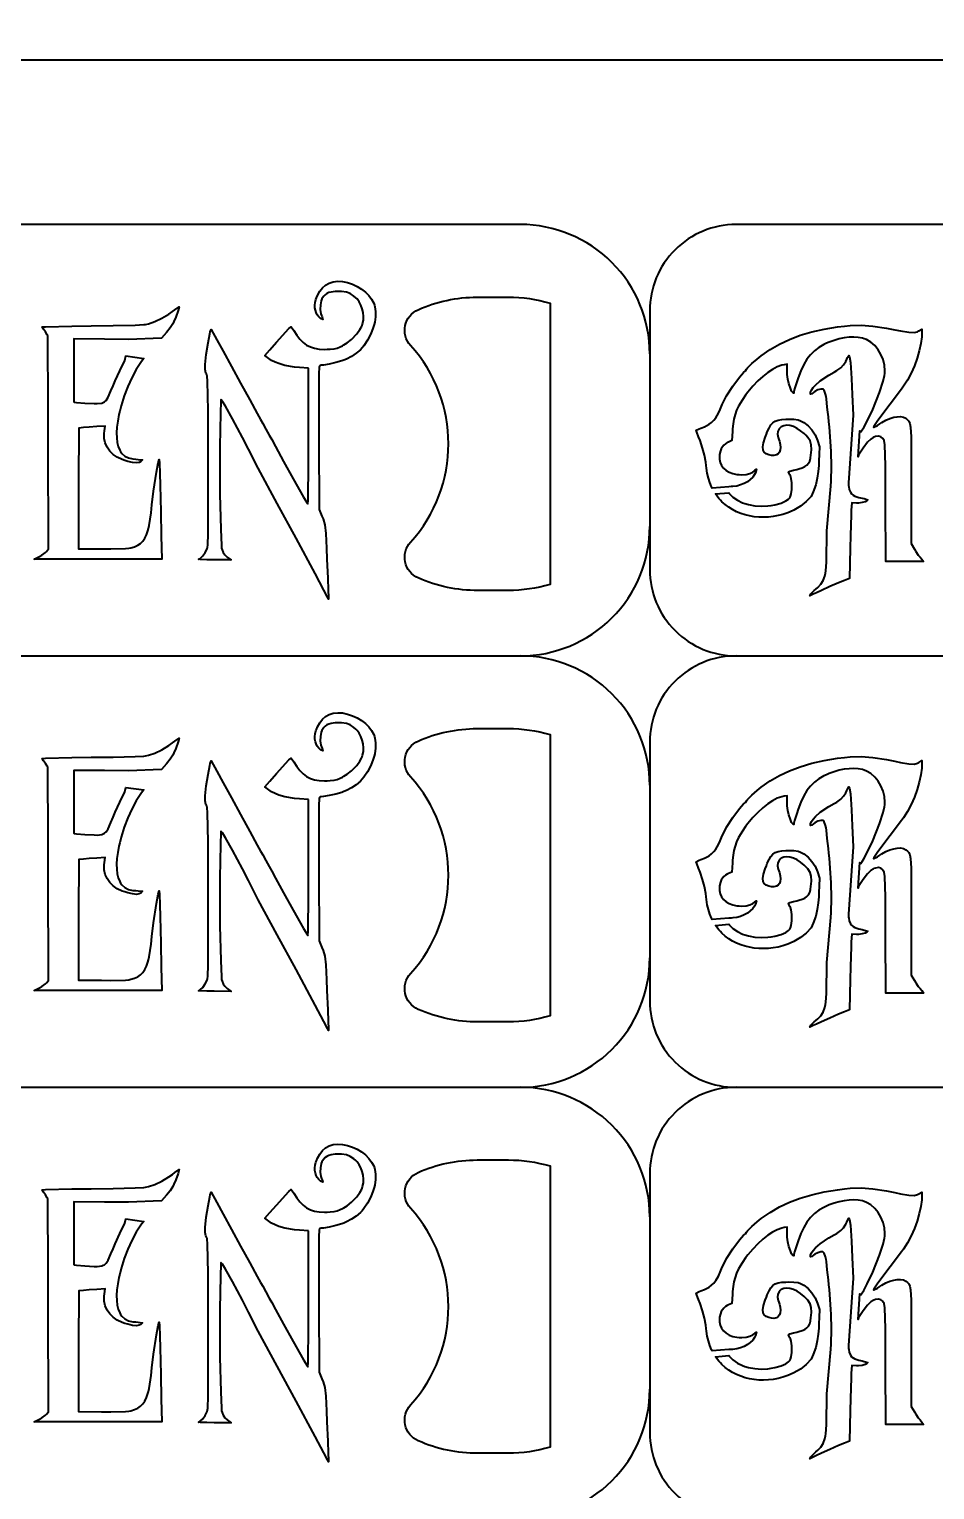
# Model space of a CAD drawing. Header units: millimetres. Extents: x 2045 to 2776, y 1347 to 1669.
# Drawn here: x 2143.6 to 2248.6, y 1500.2 to 1669.5 of the extents above; entities that cross this region are included whole.
import ezdxf

# ---------------------------------------------------------------- set-up
doc = ezdxf.new("R2010")
doc.units = ezdxf.units.MM
doc.styles.get("Standard").update_dxf_attribs({"font": 'arial.ttf'})
doc.dimstyles.new('ISO-25', dxfattribs={"dimtxt": 2.5, "dimasz": 2.5, "dimexe": 1.25, "dimexo": 0.625, "dimtad": 1, "dimtxsty": 'Standard', "dimcen": 2.5, "dimadec": 0, "dimazin": 0, "dimtfac": 1, "dimtmove": 0, "dimatfit": 3, "dimfxl": 1, "dimarcsym": 0})

# ---------------------------------------------------------------- blocks, each defined once
blk = doc.blocks.new('*D8')
at = {"color": 0, "lineweight": -2, "transparency": 16777216}
for p, q in [((2075.52, 1622.46), (2075.52, 1667.18)), ((2078.02, 1665.93), (2773.02, 1665.93)), ((2775.52, 1622.46), (2775.52, 1667.18))]:
    blk.add_line(p, q, dxfattribs=at)
at = {"color": 0, "transparency": 16777216}
for points in [[(2078.02, 1666.35), (2078.02, 1665.51), (2075.52, 1665.93)], [(2773.02, 1666.35), (2773.02, 1665.51), (2775.52, 1665.93)]]:
    blk.add_solid(points, dxfattribs=at)
at = {"layer": 'Defpoints', "color": 0, "transparency": 16777216}
for p in [(2775.52, 1665.93), (2075.52, 1621.84), (2775.52, 1621.84)]:
    blk.add_point(p, dxfattribs=at)
at = {"color": 0, "transparency": 16777216, "insert": (2425.52, 1667.83), "char_height": 2.5, "attachment_point": 5}
blk.add_mtext('700', dxfattribs=at)

msp = doc.modelspace()

# ---------------------------------------------------------------- linework, layer by layer
for points in [[(2215.523, 1631.839, 0.4142136), (2200.523, 1646.839), (2085.523, 1646.839, 0.4142136), (2075.523, 1636.839), (2075.523, 1606.839, 0.4142136), (2085.523, 1596.839), (2200.523, 1596.839, 0.4142136), (2215.523, 1611.839)], [(2355.523, 1631.839, 0.4142136), (2340.523, 1646.839), (2225.523, 1646.839, 0.4142136), (2215.523, 1636.839), (2215.523, 1606.839, 0.4142136), (2225.523, 1596.839), (2340.523, 1596.839, 0.4142136), (2355.523, 1611.839)], [(2085.523, 1596.839, 0.4142136), (2075.523, 1586.839), (2075.523, 1556.839, 0.4142136), (2085.523, 1546.839), (2200.523, 1546.839, 0.4142136), (2215.523, 1561.839)], [(2215.523, 1581.839, 0.4142136), (2200.523, 1596.839)], [(2225.523, 1596.839, 0.4142136), (2215.523, 1586.839), (2215.523, 1556.839, 0.4142136), (2225.523, 1546.839), (2340.523, 1546.839, 0.4142136), (2355.523, 1561.839)], [(2085.523, 1546.839, 0.4142136), (2075.523, 1536.839), (2075.523, 1506.839, 0.4142136), (2085.523, 1496.839), (2200.523, 1496.839, 0.4142136), (2215.523, 1511.839)], [(2215.523, 1531.839, 0.4142136), (2200.523, 1546.839)], [(2225.523, 1546.839, 0.4142136), (2215.523, 1536.839), (2215.523, 1506.839, 0.4142136), (2225.523, 1496.839), (2340.523, 1496.839, 0.4142136), (2355.523, 1511.839)]]:
    msp.add_lwpolyline(points, format="xyb")
for points in [[(2175.988, 1630.205), (2174.942, 1630.267), (2174.338, 1630.313), (2173.238, 1630.499), (2172.518, 1630.716), (2172.092, 1630.886), (2171.697, 1631.088), (2171.356, 1631.313), (2171.201, 1631.436), (2170.922, 1631.669), (2171.487, 1632.327), (2172.254, 1633.195), (2173.711, 1634.775), (2173.951, 1634.991), (2174.261, 1634.558), (2174.617, 1634.016), (2174.973, 1633.551), (2175.345, 1633.164), (2175.748, 1632.869), (2176.189, 1632.645), (2176.67, 1632.49), (2177.212, 1632.397), (2177.816, 1632.366), (2178.149, 1632.374), (2178.474, 1632.389), (2178.939, 1632.428), (2179.288, 1632.513), (2179.652, 1632.668), (2179.9, 1632.784), (2180.078, 1632.885), (2180.442, 1633.117), (2180.969, 1633.528), (2181.581, 1634.155), (2181.937, 1634.651), (2182.115, 1634.976), (2182.177, 1635.131), (2182.247, 1635.333), (2182.332, 1635.751), (2182.348, 1636.193), (2182.309, 1636.642), (2182.208, 1637.076), (2182.053, 1637.494), (2181.852, 1637.873), (2181.604, 1638.207), (2181.457, 1638.354), (2181.232, 1638.547), (2180.814, 1638.834), (2180.365, 1638.997), (2179.815, 1639.074), (2179.474, 1639.082), (2179.079, 1639.074), (2178.598, 1639.012), (2178.327, 1638.942), (2178.095, 1638.834), (2177.893, 1638.695), (2177.731, 1638.524), (2177.591, 1638.323), (2177.529, 1638.207), (2177.444, 1637.997), (2177.344, 1637.517), (2177.328, 1636.998), (2177.413, 1636.502), (2177.491, 1636.286), (2177.553, 1636.123), (2177.621, 1635.827), (2177.365, 1635.962), (2177.173, 1636.154), (2176.995, 1636.386), (2176.856, 1636.634), (2176.77, 1636.897), (2176.716, 1637.184), (2176.716, 1637.494), (2176.755, 1637.812), (2176.84, 1638.152), (2176.902, 1638.323), (2177.01, 1638.609), (2177.274, 1639.097), (2177.591, 1639.508), (2177.955, 1639.825), (2178.374, 1640.058), (2178.846, 1640.205), (2179.358, 1640.259), (2179.915, 1640.228), (2180.504, 1640.104), (2181.077, 1639.911), (2181.612, 1639.655), (2182.115, 1639.345), (2182.572, 1638.997), (2182.959, 1638.602), (2183.285, 1638.176), (2183.533, 1637.734), (2183.618, 1637.502), (2183.672, 1637.308), (2183.726, 1636.766), (2183.719, 1636.138), (2183.641, 1635.503), (2183.579, 1635.232), (2183.486, 1634.883), (2183.192, 1634.148), (2182.812, 1633.419), (2182.394, 1632.784), (2182.185, 1632.536), (2181.983, 1632.32), (2181.511, 1631.909), (2180.969, 1631.545), (2180.38, 1631.235), (2180.07, 1631.111), (2179.83, 1631.018), (2179.125, 1630.825), (2178.351, 1630.646), (2177.708, 1630.53), (2177.43, 1630.519), (2177.328, 1630.491), (2177.258, 1630.422), (2177.212, 1630.298), (2177.196, 1630.205), (2177.173, 1629.632), (2177.158, 1625.085), (2177.165, 1621.854), (2177.196, 1613.822), (2177.522, 1613.047), (2177.661, 1612.714), (2177.847, 1612.04), (2177.963, 1611.025), (2178.056, 1609.329), (2178.11, 1608.059), (2178.203, 1605.836), (2178.265, 1604.449), (2178.304, 1603.643), (2178.289, 1603.419), (2178.157, 1603.651), (2177.754, 1604.457), (2176.755, 1606.378), (2174.532, 1610.475), (2172.324, 1614.519), (2170.147, 1618.586), (2169.016, 1620.793), (2168.304, 1622.164), (2167.157, 1624.333), (2166.352, 1625.766), (2165.988, 1626.339), (2165.848, 1626.502), (2165.817, 1626.502), (2165.794, 1626.363), (2165.755, 1624.968), (2165.693, 1621.111), (2165.678, 1617.695), (2165.693, 1615.572), (2165.794, 1611.529), (2165.872, 1609.647), (2165.902, 1609.329), (2165.949, 1609.151), (2166.081, 1608.826), (2166.267, 1608.547), (2166.53, 1608.291), (2166.693, 1608.175), (2167.01, 1607.958), (2165.035, 1607.966), (2164.206, 1607.973), (2163.447, 1608.004), (2163.229, 1608.034), (2163.246, 1608.043), (2163.246, 1608.043), (2163.261, 1608.051), (2163.408, 1608.128), (2163.718, 1608.423), (2164.005, 1608.818), (2164.214, 1609.252), (2164.268, 1609.453), (2164.291, 1609.67), (2164.33, 1611.033), (2164.353, 1615.084), (2164.346, 1619.585), (2164.33, 1625.286), (2164.276, 1628.663), (2164.222, 1629.26), (2164.175, 1629.43), (2164.152, 1629.484), (2164.074, 1629.624), (2163.989, 1630.027), (2163.981, 1630.282), (2163.997, 1630.608), (2164.129, 1631.777), (2164.33, 1633.11), (2164.524, 1634.155), (2164.593, 1634.38), (2164.71, 1634.674), (2165.345, 1633.489), (2166.081, 1632.141), (2167.049, 1630.375), (2168.11, 1628.439), (2169.164, 1626.502), (2170.023, 1624.922), (2170.418, 1624.225), (2170.674, 1623.791), (2171.046, 1623.117), (2171.425, 1622.412), (2171.704, 1621.901), (2172.146, 1621.095), (2173.075, 1619.383), (2174.183, 1617.362), (2175.391, 1615.239), (2175.841, 1614.511), (2175.91, 1614.449), (2175.941, 1614.891), (2175.98, 1619.174), (2175.988, 1622.327), (2175.988, 1630.205)], [(2158.691, 1619.229), (2158.753, 1617.997), (2158.784, 1616.626), (2158.846, 1613.543), (2158.908, 1610.747), (2158.977, 1608.059), (2144.182, 1608.059), (2144.802, 1608.368), (2145.058, 1608.516), (2145.507, 1608.833), (2145.623, 1608.957), (2145.825, 1609.236), (2145.817, 1621.459), (2145.809, 1626.37), (2145.77, 1633.148), (2145.747, 1633.931), (2145.701, 1634.047), (2145.507, 1634.38), (2145.275, 1634.69), (2145.118, 1634.966), (2145.491, 1634.992), (2148.559, 1635.054), (2150.798, 1635.085), (2153.346, 1635.116), (2155.887, 1635.178), (2156.871, 1635.232), (2157.095, 1635.263), (2157.428, 1635.325), (2158.172, 1635.581), (2158.977, 1635.968), (2159.799, 1636.464), (2160.201, 1636.75), (2160.496, 1636.967), (2160.993, 1637.295), (2160.883, 1636.866), (2160.604, 1636.1), (2160.372, 1635.604), (2160.24, 1635.333), (2159.938, 1634.852), (2159.527, 1634.333), (2158.923, 1633.667), (2155.097, 1633.512), (2152.331, 1633.543), (2148.776, 1633.574), (2148.776, 1626.285), (2148.799, 1626.262), (2149.101, 1626.208), (2150.062, 1626.13), (2151.123, 1626.084), (2151.495, 1626.076), (2152.014, 1626.138), (2152.192, 1626.208), (2152.331, 1626.278), (2152.54, 1626.44), (2152.75, 1626.812), (2153.075, 1627.548), (2153.323, 1628.137), (2153.563, 1628.71), (2154.097, 1629.895), (2154.678, 1631.08), (2154.818, 1631.606), (2156.871, 1631.304), (2156.615, 1630.979), (2156.011, 1630.05), (2155.484, 1629.082), (2155.019, 1628.067), (2154.616, 1626.982), (2154.26, 1625.821), (2154.097, 1625.193), (2154.004, 1624.798), (2153.857, 1624.047), (2153.764, 1623.349), (2153.726, 1622.707), (2153.741, 1622.118), (2153.803, 1621.583), (2153.919, 1621.111), (2154.09, 1620.7), (2154.198, 1620.514), (2154.338, 1620.305), (2154.678, 1619.988), (2155.097, 1619.779), (2155.623, 1619.662), (2155.949, 1619.639), (2156.22, 1619.616), (2156.725, 1619.558), (2156.535, 1619.355), (2156.359, 1619.267), (2156.034, 1619.205), (2155.592, 1619.244), (2155.019, 1619.376), (2154.671, 1619.476), (2154.361, 1619.585), (2153.795, 1619.856), (2153.323, 1620.189), (2152.928, 1620.584), (2152.626, 1621.026), (2152.416, 1621.521), (2152.3, 1622.048), (2152.293, 1622.614), (2152.331, 1622.908), (2152.424, 1623.481), (2151.448, 1623.411), (2150.565, 1623.349), (2149.914, 1623.295), (2149.357, 1623.233), (2149.334, 1616.951), (2149.318, 1611.924), (2149.31, 1609.972), (2149.31, 1609.267), (2151.967, 1609.244), (2153.059, 1609.236), (2154.779, 1609.275), (2155.135, 1609.314), (2155.376, 1609.36), (2155.802, 1609.484), (2156.173, 1609.654), (2156.499, 1609.879), (2156.77, 1610.15), (2157.002, 1610.475), (2157.196, 1610.87), (2157.359, 1611.335), (2157.428, 1611.599), (2157.506, 1611.947), (2157.723, 1613.434), (2157.831, 1614.333), (2158.025, 1615.913), (2158.366, 1618.144), (2158.559, 1619.229), (2158.659, 1619.616), (2158.691, 1619.229)], [(2247.04, 1633.815), (2246.939, 1633.04), (2246.761, 1632.203), (2246.513, 1631.336), (2246.188, 1630.46), (2245.816, 1629.608), (2245.398, 1628.811), (2244.94, 1628.082), (2244.7, 1627.765), (2243.368, 1626.022), (2241.966, 1624.132), (2241.486, 1623.442), (2241.447, 1623.357), (2241.501, 1623.349), (2241.904, 1623.559), (2242.198, 1623.752), (2242.431, 1623.899), (2242.903, 1624.163), (2243.36, 1624.356), (2243.802, 1624.496), (2244.212, 1624.566), (2244.592, 1624.581), (2244.917, 1624.519), (2245.22, 1624.381), (2245.398, 1624.217), (2245.552, 1624.047), (2245.661, 1623.791), (2245.738, 1623.357), (2245.808, 1622.226), (2245.831, 1619.151), (2245.831, 1609.848), (2246.195, 1609.213), (2246.35, 1608.949), (2246.629, 1608.531), (2246.707, 1608.446), (2246.869, 1608.283), (2247.055, 1608.043), (2247.249, 1607.764), (2242.888, 1607.764), (2242.857, 1614.666), (2242.841, 1618.903), (2242.787, 1621.289), (2242.702, 1621.785), (2242.632, 1621.901), (2242.547, 1622.04), (2242.315, 1622.219), (2242.028, 1622.296), (2241.695, 1622.257), (2241.509, 1622.188), (2241.401, 1622.133), (2241.153, 1621.963), (2240.773, 1621.599), (2240.246, 1620.925), (2239.735, 1620.104), (2239.662, 1619.916), (2239.867, 1622.913), (2239.998, 1622.792), (2240.153, 1623.024), (2240.332, 1623.303), (2240.727, 1624.047), (2241.362, 1625.41), (2242.152, 1627.385), (2242.578, 1628.679), (2242.733, 1629.337), (2242.764, 1629.57), (2242.779, 1629.895), (2242.717, 1630.546), (2242.562, 1631.173), (2242.315, 1631.77), (2241.989, 1632.32), (2241.602, 1632.8), (2241.145, 1633.203), (2240.649, 1633.497), (2240.378, 1633.598), (2240.169, 1633.667), (2239.696, 1633.753), (2239.185, 1633.784), (2238.635, 1633.768), (2238.07, 1633.698), (2237.481, 1633.582), (2236.892, 1633.412), (2236.304, 1633.203), (2236.017, 1633.071), (2235.692, 1632.924), (2235.111, 1632.583), (2234.599, 1632.196), (2234.15, 1631.746), (2233.74, 1631.22), (2233.376, 1630.608), (2233.035, 1629.887), (2232.717, 1629.058), (2232.562, 1628.586), (2232.307, 1627.773), (2232.229, 1627.447), (2232.229, 1627.299), (2232.09, 1627.362), (2231.969, 1627.533), (2231.819, 1627.881), (2231.625, 1628.408), (2231.509, 1628.919), (2231.462, 1629.469), (2231.454, 1629.771), (2231.454, 1630.639), (2231.09, 1630.577), (2230.835, 1630.522), (2230.308, 1630.336), (2229.758, 1630.05), (2229.193, 1629.686), (2228.619, 1629.229), (2228.046, 1628.702), (2227.473, 1628.098), (2226.908, 1627.424), (2226.636, 1627.06), (2226.257, 1626.525), (2225.815, 1625.782), (2225.591, 1625.302), (2225.405, 1624.806), (2225.273, 1624.295), (2225.172, 1623.752), (2225.11, 1623.156), (2225.095, 1622.838), (2225.041, 1621.785), (2224.638, 1621.614), (2224.514, 1621.56), (2224.289, 1621.421), (2224.096, 1621.258), (2223.941, 1621.064), (2223.809, 1620.847), (2223.716, 1620.6), (2223.623, 1620.181), (2223.615, 1619.871), (2223.623, 1619.655), (2223.701, 1619.26), (2223.856, 1618.911), (2224.08, 1618.601), (2224.375, 1618.338), (2224.731, 1618.129), (2225.149, 1617.974), (2225.629, 1617.881), (2225.885, 1617.857), (2226.179, 1617.842), (2226.698, 1617.873), (2227.132, 1617.981), (2227.481, 1618.152), (2227.62, 1618.268), (2227.713, 1618.353), (2227.899, 1618.469), (2227.775, 1618.067), (2227.667, 1617.85), (2227.457, 1617.548), (2227.179, 1617.277), (2226.838, 1617.029), (2226.458, 1616.812), (2226.04, 1616.649), (2225.606, 1616.525), (2225.165, 1616.463), (2224.948, 1616.455), (2224.684, 1616.448), (2222.763, 1616.281), (2222.686, 1616.424), (2222.484, 1616.92), (2222.314, 1617.447), (2222.182, 1618.005), (2222.089, 1618.593), (2222.058, 1618.903), (2222.012, 1619.291), (2221.865, 1620.096), (2221.648, 1620.925), (2221.354, 1621.785), (2221.175, 1622.234), (2220.966, 1622.761), (2220.898, 1622.991), (2221.237, 1623.156), (2221.462, 1623.241), (2221.88, 1623.404), (2222.392, 1623.683), (2222.686, 1623.899), (2222.934, 1624.155), (2223.166, 1624.442), (2223.476, 1624.968), (2223.67, 1625.402), (2223.925, 1625.991), (2224.173, 1626.502), (2224.429, 1626.982), (2225.157, 1628.113), (2225.931, 1629.159), (2226.396, 1629.686), (2226.613, 1629.864), (2226.753, 1630.058), (2226.853, 1630.213), (2227.349, 1630.716), (2227.969, 1631.243), (2228.449, 1631.63), (2229.471, 1632.343), (2230.556, 1632.978), (2231.726, 1633.528), (2232.973, 1634), (2234.313, 1634.395), (2235.746, 1634.721), (2237.28, 1634.969), (2238.085, 1635.069), (2238.751, 1635.139), (2240.029, 1635.17), (2241.377, 1635.069), (2242.957, 1634.822), (2243.91, 1634.636), (2244.584, 1634.496), (2245.545, 1634.341), (2246.149, 1634.31), (2246.552, 1634.403), (2246.722, 1634.496), (2247.047, 1634.698), (2247.047, 1634.171), (2247.04, 1633.815)], [(2235.196, 1621.072), (2235.149, 1620.201), (2235.109, 1619.422), (2235.102, 1618.914), (2235.048, 1618.23), (2234.937, 1617.449), (2234.765, 1616.67), (2234.48, 1615.867), (2234.243, 1615.325), (2233.67, 1614.72), (2232.988, 1614.186), (2232.214, 1613.729), (2231.78, 1613.535), (2231.509, 1613.427), (2230.959, 1613.241), (2230.401, 1613.094), (2229.843, 1612.993), (2229.286, 1612.931), (2228.72, 1612.908), (2228.17, 1612.915), (2227.62, 1612.97), (2227.086, 1613.063), (2226.567, 1613.187), (2226.063, 1613.357), (2225.575, 1613.551), (2225.11, 1613.791), (2224.677, 1614.062), (2224.266, 1614.372), (2223.887, 1614.713), (2223.716, 1614.898), (2223.538, 1615.1), (2223.145, 1615.605), (2224.673, 1615.738), (2224.723, 1615.665), (2225.149, 1615.255), (2225.691, 1614.883), (2226.272, 1614.589), (2226.551, 1614.496), (2226.954, 1614.379), (2227.713, 1614.24), (2228.464, 1614.186), (2229.216, 1614.225), (2229.603, 1614.279), (2230.037, 1614.356), (2230.757, 1614.55), (2231.307, 1614.798), (2231.594, 1615.007), (2231.741, 1615.162), (2231.795, 1615.239), (2231.85, 1615.34), (2231.927, 1615.611), (2231.997, 1616.115), (2231.989, 1616.881), (2231.911, 1617.408), (2231.826, 1617.695), (2231.772, 1617.811), (2231.687, 1617.966), (2231.604, 1618.164), (2231.749, 1618.26), (2232.19, 1618.376), (2232.578, 1618.462), (2232.81, 1618.524), (2233.197, 1618.64), (2233.499, 1618.779), (2233.74, 1618.95), (2233.925, 1619.159), (2234.057, 1619.422), (2234.142, 1619.748), (2234.204, 1620.15), (2234.228, 1620.39), (2234.259, 1620.762), (2234.243, 1621.32), (2234.111, 1621.746), (2233.825, 1622.157), (2233.608, 1622.404), (2233.414, 1622.598), (2233.011, 1622.939), (2232.593, 1623.21), (2232.175, 1623.411), (2231.772, 1623.528), (2231.393, 1623.566), (2231.052, 1623.52), (2230.765, 1623.388), (2230.657, 1623.28), (2230.525, 1623.14), (2230.37, 1622.846), (2230.331, 1622.521), (2230.401, 1622.141), (2230.478, 1621.924), (2230.556, 1621.723), (2230.649, 1621.343), (2230.688, 1621.002), (2230.657, 1620.708), (2230.571, 1620.46), (2230.424, 1620.274), (2230.215, 1620.135), (2229.909, 1620.061), (2229.642, 1620.073), (2229.309, 1620.143), (2229.022, 1620.267), (2228.793, 1620.462), (2228.681, 1620.685), (2228.643, 1621.057), (2228.72, 1621.545), (2228.898, 1622.157), (2229.038, 1622.521), (2229.146, 1622.8), (2229.355, 1623.249), (2229.564, 1623.605), (2229.797, 1623.868), (2230.076, 1624.054), (2230.401, 1624.178), (2230.812, 1624.248), (2231.307, 1624.271), (2231.602, 1624.279), (2232.206, 1624.271), (2232.709, 1624.209), (2233.013, 1624.099), (2233.376, 1623.892), (2233.879, 1623.504), (2234.305, 1623.024), (2234.677, 1622.459), (2234.971, 1621.8), (2235.196, 1621.072)], [(2175.988, 1580.205), (2174.942, 1580.267), (2174.338, 1580.313), (2173.238, 1580.499), (2172.518, 1580.716), (2172.092, 1580.886), (2171.697, 1581.088), (2171.356, 1581.313), (2171.201, 1581.436), (2170.922, 1581.669), (2171.487, 1582.327), (2172.254, 1583.195), (2173.711, 1584.775), (2173.951, 1584.991), (2174.261, 1584.558), (2174.617, 1584.016), (2174.973, 1583.551), (2175.345, 1583.164), (2175.748, 1582.869), (2176.189, 1582.645), (2176.67, 1582.49), (2177.212, 1582.397), (2177.816, 1582.366), (2178.149, 1582.374), (2178.474, 1582.389), (2178.939, 1582.428), (2179.288, 1582.513), (2179.652, 1582.668), (2179.9, 1582.784), (2180.078, 1582.885), (2180.442, 1583.117), (2180.969, 1583.528), (2181.581, 1584.155), (2181.937, 1584.651), (2182.115, 1584.976), (2182.177, 1585.131), (2182.247, 1585.333), (2182.332, 1585.751), (2182.348, 1586.193), (2182.309, 1586.642), (2182.208, 1587.076), (2182.053, 1587.494), (2181.852, 1587.873), (2181.604, 1588.207), (2181.457, 1588.354), (2181.232, 1588.547), (2180.814, 1588.834), (2180.365, 1588.997), (2179.815, 1589.074), (2179.474, 1589.082), (2179.079, 1589.074), (2178.598, 1589.012), (2178.327, 1588.942), (2178.095, 1588.834), (2177.893, 1588.695), (2177.731, 1588.524), (2177.591, 1588.323), (2177.529, 1588.207), (2177.444, 1587.997), (2177.344, 1587.517), (2177.328, 1586.998), (2177.413, 1586.502), (2177.491, 1586.286), (2177.553, 1586.123), (2177.621, 1585.827), (2177.365, 1585.962), (2177.173, 1586.154), (2176.995, 1586.386), (2176.856, 1586.634), (2176.77, 1586.897), (2176.716, 1587.184), (2176.716, 1587.494), (2176.755, 1587.812), (2176.84, 1588.152), (2176.902, 1588.323), (2177.01, 1588.609), (2177.274, 1589.097), (2177.591, 1589.508), (2177.955, 1589.825), (2178.374, 1590.058), (2178.846, 1590.205), (2179.358, 1590.259), (2179.915, 1590.228), (2180.504, 1590.104), (2181.077, 1589.911), (2181.612, 1589.655), (2182.115, 1589.345), (2182.572, 1588.997), (2182.959, 1588.602), (2183.285, 1588.176), (2183.533, 1587.734), (2183.618, 1587.502), (2183.672, 1587.308), (2183.726, 1586.766), (2183.719, 1586.138), (2183.641, 1585.503), (2183.579, 1585.232), (2183.486, 1584.883), (2183.192, 1584.148), (2182.812, 1583.419), (2182.394, 1582.784), (2182.185, 1582.536), (2181.983, 1582.32), (2181.511, 1581.909), (2180.969, 1581.545), (2180.38, 1581.235), (2180.07, 1581.111), (2179.83, 1581.018), (2179.125, 1580.825), (2178.351, 1580.646), (2177.708, 1580.53), (2177.43, 1580.519), (2177.328, 1580.491), (2177.258, 1580.422), (2177.212, 1580.298), (2177.196, 1580.205), (2177.173, 1579.632), (2177.158, 1575.085), (2177.165, 1571.854), (2177.196, 1563.822), (2177.522, 1563.047), (2177.661, 1562.714), (2177.847, 1562.04), (2177.963, 1561.025), (2178.056, 1559.329), (2178.11, 1558.059), (2178.203, 1555.836), (2178.265, 1554.449), (2178.304, 1553.643), (2178.289, 1553.419), (2178.157, 1553.651), (2177.754, 1554.457), (2176.755, 1556.378), (2174.532, 1560.475), (2172.324, 1564.519), (2170.147, 1568.586), (2169.016, 1570.793), (2168.304, 1572.164), (2167.157, 1574.333), (2166.352, 1575.766), (2165.988, 1576.339), (2165.848, 1576.502), (2165.817, 1576.502), (2165.794, 1576.363), (2165.755, 1574.968), (2165.693, 1571.111), (2165.678, 1567.695), (2165.693, 1565.572), (2165.794, 1561.529), (2165.872, 1559.647), (2165.902, 1559.329), (2165.949, 1559.151), (2166.081, 1558.826), (2166.267, 1558.547), (2166.53, 1558.291), (2166.693, 1558.175), (2167.01, 1557.958), (2165.035, 1557.966), (2164.206, 1557.973), (2163.447, 1558.004), (2163.229, 1558.034), (2163.246, 1558.043), (2163.246, 1558.043), (2163.261, 1558.051), (2163.408, 1558.128), (2163.718, 1558.423), (2164.005, 1558.818), (2164.214, 1559.252), (2164.268, 1559.453), (2164.291, 1559.67), (2164.33, 1561.033), (2164.353, 1565.084), (2164.346, 1569.585), (2164.33, 1575.286), (2164.276, 1578.663), (2164.222, 1579.26), (2164.175, 1579.43), (2164.152, 1579.484), (2164.074, 1579.624), (2163.989, 1580.027), (2163.981, 1580.282), (2163.997, 1580.608), (2164.129, 1581.777), (2164.33, 1583.11), (2164.524, 1584.155), (2164.593, 1584.38), (2164.71, 1584.674), (2165.345, 1583.489), (2166.081, 1582.141), (2167.049, 1580.375), (2168.11, 1578.439), (2169.164, 1576.502), (2170.023, 1574.922), (2170.418, 1574.225), (2170.674, 1573.791), (2171.046, 1573.117), (2171.425, 1572.412), (2171.704, 1571.901), (2172.146, 1571.095), (2173.075, 1569.383), (2174.183, 1567.362), (2175.391, 1565.239), (2175.841, 1564.511), (2175.91, 1564.449), (2175.941, 1564.891), (2175.98, 1569.174), (2175.988, 1572.327), (2175.988, 1580.205)], [(2158.691, 1569.229), (2158.753, 1567.997), (2158.784, 1566.626), (2158.846, 1563.543), (2158.908, 1560.747), (2158.977, 1558.059), (2144.182, 1558.059), (2144.802, 1558.368), (2145.058, 1558.516), (2145.507, 1558.833), (2145.623, 1558.957), (2145.825, 1559.236), (2145.817, 1571.459), (2145.809, 1576.37), (2145.77, 1583.148), (2145.747, 1583.931), (2145.701, 1584.047), (2145.507, 1584.38), (2145.275, 1584.69), (2145.118, 1584.966), (2145.491, 1584.992), (2148.559, 1585.054), (2150.798, 1585.085), (2153.346, 1585.116), (2155.887, 1585.178), (2156.871, 1585.232), (2157.095, 1585.263), (2157.428, 1585.325), (2158.172, 1585.581), (2158.977, 1585.968), (2159.799, 1586.464), (2160.201, 1586.75), (2160.496, 1586.967), (2160.993, 1587.295), (2160.883, 1586.866), (2160.604, 1586.1), (2160.372, 1585.604), (2160.24, 1585.333), (2159.938, 1584.852), (2159.527, 1584.333), (2158.923, 1583.667), (2155.097, 1583.512), (2152.331, 1583.543), (2148.776, 1583.574), (2148.776, 1576.285), (2148.799, 1576.262), (2149.101, 1576.208), (2150.062, 1576.13), (2151.123, 1576.084), (2151.495, 1576.076), (2152.014, 1576.138), (2152.192, 1576.208), (2152.331, 1576.278), (2152.54, 1576.44), (2152.75, 1576.812), (2153.075, 1577.548), (2153.323, 1578.137), (2153.563, 1578.71), (2154.097, 1579.895), (2154.678, 1581.08), (2154.818, 1581.606), (2156.871, 1581.304), (2156.615, 1580.979), (2156.011, 1580.05), (2155.484, 1579.082), (2155.019, 1578.067), (2154.616, 1576.982), (2154.26, 1575.821), (2154.097, 1575.193), (2154.004, 1574.798), (2153.857, 1574.047), (2153.764, 1573.349), (2153.726, 1572.707), (2153.741, 1572.118), (2153.803, 1571.583), (2153.919, 1571.111), (2154.09, 1570.7), (2154.198, 1570.514), (2154.338, 1570.305), (2154.678, 1569.988), (2155.097, 1569.779), (2155.623, 1569.662), (2155.949, 1569.639), (2156.22, 1569.616), (2156.725, 1569.558), (2156.535, 1569.355), (2156.359, 1569.267), (2156.034, 1569.205), (2155.592, 1569.244), (2155.019, 1569.376), (2154.671, 1569.476), (2154.361, 1569.585), (2153.795, 1569.856), (2153.323, 1570.189), (2152.928, 1570.584), (2152.626, 1571.026), (2152.416, 1571.521), (2152.3, 1572.048), (2152.293, 1572.614), (2152.331, 1572.908), (2152.424, 1573.481), (2151.448, 1573.411), (2150.565, 1573.349), (2149.914, 1573.295), (2149.357, 1573.233), (2149.334, 1566.951), (2149.318, 1561.924), (2149.31, 1559.972), (2149.31, 1559.267), (2151.967, 1559.244), (2153.059, 1559.236), (2154.779, 1559.275), (2155.135, 1559.314), (2155.376, 1559.36), (2155.802, 1559.484), (2156.173, 1559.654), (2156.499, 1559.879), (2156.77, 1560.15), (2157.002, 1560.475), (2157.196, 1560.87), (2157.359, 1561.335), (2157.428, 1561.599), (2157.506, 1561.947), (2157.723, 1563.434), (2157.831, 1564.333), (2158.025, 1565.913), (2158.366, 1568.144), (2158.559, 1569.229), (2158.659, 1569.616), (2158.691, 1569.229)], [(2247.04, 1583.815), (2246.939, 1583.04), (2246.761, 1582.203), (2246.513, 1581.336), (2246.188, 1580.46), (2245.816, 1579.608), (2245.398, 1578.811), (2244.94, 1578.082), (2244.7, 1577.765), (2243.368, 1576.022), (2241.966, 1574.132), (2241.486, 1573.442), (2241.447, 1573.357), (2241.501, 1573.349), (2241.904, 1573.559), (2242.198, 1573.752), (2242.431, 1573.899), (2242.903, 1574.163), (2243.36, 1574.356), (2243.802, 1574.496), (2244.212, 1574.566), (2244.592, 1574.581), (2244.917, 1574.519), (2245.22, 1574.381), (2245.398, 1574.217), (2245.552, 1574.047), (2245.661, 1573.791), (2245.738, 1573.357), (2245.808, 1572.226), (2245.831, 1569.151), (2245.831, 1559.848), (2246.195, 1559.213), (2246.35, 1558.949), (2246.629, 1558.531), (2246.707, 1558.446), (2246.869, 1558.283), (2247.055, 1558.043), (2247.249, 1557.764), (2242.888, 1557.764), (2242.857, 1564.666), (2242.841, 1568.903), (2242.787, 1571.289), (2242.702, 1571.785), (2242.632, 1571.901), (2242.547, 1572.04), (2242.315, 1572.219), (2242.028, 1572.296), (2241.695, 1572.257), (2241.509, 1572.188), (2241.401, 1572.133), (2241.153, 1571.963), (2240.773, 1571.599), (2240.246, 1570.925), (2239.735, 1570.104), (2239.662, 1569.916), (2239.867, 1572.913), (2239.998, 1572.792), (2240.153, 1573.024), (2240.332, 1573.303), (2240.727, 1574.047), (2241.362, 1575.41), (2242.152, 1577.385), (2242.578, 1578.679), (2242.733, 1579.337), (2242.764, 1579.57), (2242.779, 1579.895), (2242.717, 1580.546), (2242.562, 1581.173), (2242.315, 1581.77), (2241.989, 1582.32), (2241.602, 1582.8), (2241.145, 1583.203), (2240.649, 1583.497), (2240.378, 1583.598), (2240.169, 1583.667), (2239.696, 1583.753), (2239.185, 1583.784), (2238.635, 1583.768), (2238.07, 1583.698), (2237.481, 1583.582), (2236.892, 1583.412), (2236.304, 1583.203), (2236.017, 1583.071), (2235.692, 1582.924), (2235.111, 1582.583), (2234.599, 1582.196), (2234.15, 1581.746), (2233.74, 1581.22), (2233.376, 1580.608), (2233.035, 1579.887), (2232.717, 1579.058), (2232.562, 1578.586), (2232.307, 1577.773), (2232.229, 1577.447), (2232.229, 1577.299), (2232.09, 1577.362), (2231.969, 1577.533), (2231.819, 1577.881), (2231.625, 1578.408), (2231.509, 1578.919), (2231.462, 1579.469), (2231.454, 1579.771), (2231.454, 1580.639), (2231.09, 1580.577), (2230.835, 1580.522), (2230.308, 1580.336), (2229.758, 1580.05), (2229.193, 1579.686), (2228.619, 1579.229), (2228.046, 1578.702), (2227.473, 1578.098), (2226.908, 1577.424), (2226.636, 1577.06), (2226.257, 1576.525), (2225.815, 1575.782), (2225.591, 1575.302), (2225.405, 1574.806), (2225.273, 1574.295), (2225.172, 1573.752), (2225.11, 1573.156), (2225.095, 1572.838), (2225.041, 1571.785), (2224.638, 1571.614), (2224.514, 1571.56), (2224.289, 1571.421), (2224.096, 1571.258), (2223.941, 1571.064), (2223.809, 1570.847), (2223.716, 1570.6), (2223.623, 1570.181), (2223.615, 1569.871), (2223.623, 1569.655), (2223.701, 1569.26), (2223.856, 1568.911), (2224.08, 1568.601), (2224.375, 1568.338), (2224.731, 1568.129), (2225.149, 1567.974), (2225.629, 1567.881), (2225.885, 1567.857), (2226.179, 1567.842), (2226.698, 1567.873), (2227.132, 1567.981), (2227.481, 1568.152), (2227.62, 1568.268), (2227.713, 1568.353), (2227.899, 1568.469), (2227.775, 1568.067), (2227.667, 1567.85), (2227.457, 1567.548), (2227.179, 1567.277), (2226.838, 1567.029), (2226.458, 1566.812), (2226.04, 1566.649), (2225.606, 1566.525), (2225.165, 1566.463), (2224.948, 1566.455), (2224.684, 1566.448), (2222.763, 1566.281), (2222.686, 1566.424), (2222.484, 1566.92), (2222.314, 1567.447), (2222.182, 1568.005), (2222.089, 1568.593), (2222.058, 1568.903), (2222.012, 1569.291), (2221.865, 1570.096), (2221.648, 1570.925), (2221.354, 1571.785), (2221.175, 1572.234), (2220.966, 1572.761), (2220.898, 1572.991), (2221.237, 1573.156), (2221.462, 1573.241), (2221.88, 1573.404), (2222.392, 1573.683), (2222.686, 1573.899), (2222.934, 1574.155), (2223.166, 1574.442), (2223.476, 1574.968), (2223.67, 1575.402), (2223.925, 1575.991), (2224.173, 1576.502), (2224.429, 1576.982), (2225.157, 1578.113), (2225.931, 1579.159), (2226.396, 1579.686), (2226.613, 1579.864), (2226.753, 1580.058), (2226.853, 1580.213), (2227.349, 1580.716), (2227.969, 1581.243), (2228.449, 1581.63), (2229.471, 1582.343), (2230.556, 1582.978), (2231.726, 1583.528), (2232.973, 1584), (2234.313, 1584.395), (2235.746, 1584.721), (2237.28, 1584.969), (2238.085, 1585.069), (2238.751, 1585.139), (2240.029, 1585.17), (2241.377, 1585.069), (2242.957, 1584.822), (2243.91, 1584.636), (2244.584, 1584.496), (2245.545, 1584.341), (2246.149, 1584.31), (2246.552, 1584.403), (2246.722, 1584.496), (2247.047, 1584.698), (2247.047, 1584.171), (2247.04, 1583.815)], [(2235.196, 1571.072), (2235.149, 1570.201), (2235.109, 1569.422), (2235.102, 1568.914), (2235.048, 1568.23), (2234.937, 1567.449), (2234.765, 1566.67), (2234.48, 1565.867), (2234.243, 1565.325), (2233.67, 1564.72), (2232.988, 1564.186), (2232.214, 1563.729), (2231.78, 1563.535), (2231.509, 1563.427), (2230.959, 1563.241), (2230.401, 1563.094), (2229.843, 1562.993), (2229.286, 1562.931), (2228.72, 1562.908), (2228.17, 1562.915), (2227.62, 1562.97), (2227.086, 1563.063), (2226.567, 1563.187), (2226.063, 1563.357), (2225.575, 1563.551), (2225.11, 1563.791), (2224.677, 1564.062), (2224.266, 1564.372), (2223.887, 1564.713), (2223.716, 1564.898), (2223.538, 1565.1), (2223.145, 1565.605), (2224.673, 1565.738), (2224.723, 1565.665), (2225.149, 1565.255), (2225.691, 1564.883), (2226.272, 1564.589), (2226.551, 1564.496), (2226.954, 1564.379), (2227.713, 1564.24), (2228.464, 1564.186), (2229.216, 1564.225), (2229.603, 1564.279), (2230.037, 1564.356), (2230.757, 1564.55), (2231.307, 1564.798), (2231.594, 1565.007), (2231.741, 1565.162), (2231.795, 1565.239), (2231.85, 1565.34), (2231.927, 1565.611), (2231.997, 1566.115), (2231.989, 1566.881), (2231.911, 1567.408), (2231.826, 1567.695), (2231.772, 1567.811), (2231.687, 1567.966), (2231.604, 1568.164), (2231.749, 1568.26), (2232.19, 1568.376), (2232.578, 1568.462), (2232.81, 1568.524), (2233.197, 1568.64), (2233.499, 1568.779), (2233.74, 1568.95), (2233.925, 1569.159), (2234.057, 1569.422), (2234.142, 1569.748), (2234.204, 1570.15), (2234.228, 1570.39), (2234.259, 1570.762), (2234.243, 1571.32), (2234.111, 1571.746), (2233.825, 1572.157), (2233.608, 1572.404), (2233.414, 1572.598), (2233.011, 1572.939), (2232.593, 1573.21), (2232.175, 1573.411), (2231.772, 1573.528), (2231.393, 1573.566), (2231.052, 1573.52), (2230.765, 1573.388), (2230.657, 1573.28), (2230.525, 1573.14), (2230.37, 1572.846), (2230.331, 1572.521), (2230.401, 1572.141), (2230.478, 1571.924), (2230.556, 1571.723), (2230.649, 1571.343), (2230.688, 1571.002), (2230.657, 1570.708), (2230.571, 1570.46), (2230.424, 1570.274), (2230.215, 1570.135), (2229.909, 1570.061), (2229.642, 1570.073), (2229.309, 1570.143), (2229.022, 1570.267), (2228.793, 1570.462), (2228.681, 1570.685), (2228.643, 1571.057), (2228.72, 1571.545), (2228.898, 1572.157), (2229.038, 1572.521), (2229.146, 1572.8), (2229.355, 1573.249), (2229.564, 1573.605), (2229.797, 1573.868), (2230.076, 1574.054), (2230.401, 1574.178), (2230.812, 1574.248), (2231.307, 1574.271), (2231.602, 1574.279), (2232.206, 1574.271), (2232.709, 1574.209), (2233.013, 1574.099), (2233.376, 1573.892), (2233.879, 1573.504), (2234.305, 1573.024), (2234.677, 1572.459), (2234.971, 1571.8), (2235.196, 1571.072)], [(2175.988, 1530.205), (2174.942, 1530.267), (2174.338, 1530.313), (2173.238, 1530.499), (2172.518, 1530.716), (2172.092, 1530.886), (2171.697, 1531.088), (2171.356, 1531.313), (2171.201, 1531.436), (2170.922, 1531.669), (2171.487, 1532.327), (2172.254, 1533.195), (2173.711, 1534.775), (2173.951, 1534.991), (2174.261, 1534.558), (2174.617, 1534.016), (2174.973, 1533.551), (2175.345, 1533.164), (2175.748, 1532.869), (2176.189, 1532.645), (2176.67, 1532.49), (2177.212, 1532.397), (2177.816, 1532.366), (2178.149, 1532.374), (2178.474, 1532.389), (2178.939, 1532.428), (2179.288, 1532.513), (2179.652, 1532.668), (2179.9, 1532.784), (2180.078, 1532.885), (2180.442, 1533.117), (2180.969, 1533.528), (2181.581, 1534.155), (2181.937, 1534.651), (2182.115, 1534.976), (2182.177, 1535.131), (2182.247, 1535.333), (2182.332, 1535.751), (2182.348, 1536.193), (2182.309, 1536.642), (2182.208, 1537.076), (2182.053, 1537.494), (2181.852, 1537.873), (2181.604, 1538.207), (2181.457, 1538.354), (2181.232, 1538.547), (2180.814, 1538.834), (2180.365, 1538.997), (2179.815, 1539.074), (2179.474, 1539.082), (2179.079, 1539.074), (2178.598, 1539.012), (2178.327, 1538.942), (2178.095, 1538.834), (2177.893, 1538.695), (2177.731, 1538.524), (2177.591, 1538.323), (2177.529, 1538.207), (2177.444, 1537.997), (2177.344, 1537.517), (2177.328, 1536.998), (2177.413, 1536.502), (2177.491, 1536.286), (2177.553, 1536.123), (2177.621, 1535.827), (2177.365, 1535.962), (2177.173, 1536.154), (2176.995, 1536.386), (2176.856, 1536.634), (2176.77, 1536.897), (2176.716, 1537.184), (2176.716, 1537.494), (2176.755, 1537.812), (2176.84, 1538.152), (2176.902, 1538.323), (2177.01, 1538.609), (2177.274, 1539.097), (2177.591, 1539.508), (2177.955, 1539.825), (2178.374, 1540.058), (2178.846, 1540.205), (2179.358, 1540.259), (2179.915, 1540.228), (2180.504, 1540.104), (2181.077, 1539.911), (2181.612, 1539.655), (2182.115, 1539.345), (2182.572, 1538.997), (2182.959, 1538.602), (2183.285, 1538.176), (2183.533, 1537.734), (2183.618, 1537.502), (2183.672, 1537.308), (2183.726, 1536.766), (2183.719, 1536.138), (2183.641, 1535.503), (2183.579, 1535.232), (2183.486, 1534.883), (2183.192, 1534.148), (2182.812, 1533.419), (2182.394, 1532.784), (2182.185, 1532.536), (2181.983, 1532.32), (2181.511, 1531.909), (2180.969, 1531.545), (2180.38, 1531.235), (2180.07, 1531.111), (2179.83, 1531.018), (2179.125, 1530.825), (2178.351, 1530.646), (2177.708, 1530.53), (2177.43, 1530.519), (2177.328, 1530.491), (2177.258, 1530.422), (2177.212, 1530.298), (2177.196, 1530.205), (2177.173, 1529.632), (2177.158, 1525.085), (2177.165, 1521.854), (2177.196, 1513.822), (2177.522, 1513.047), (2177.661, 1512.714), (2177.847, 1512.04), (2177.963, 1511.025), (2178.056, 1509.329), (2178.11, 1508.059), (2178.203, 1505.836), (2178.265, 1504.449), (2178.304, 1503.643), (2178.289, 1503.419), (2178.157, 1503.651), (2177.754, 1504.457), (2176.755, 1506.378), (2174.532, 1510.475), (2172.324, 1514.519), (2170.147, 1518.586), (2169.016, 1520.793), (2168.304, 1522.164), (2167.157, 1524.333), (2166.352, 1525.766), (2165.988, 1526.339), (2165.848, 1526.502), (2165.817, 1526.502), (2165.794, 1526.363), (2165.755, 1524.968), (2165.693, 1521.111), (2165.678, 1517.695), (2165.693, 1515.572), (2165.794, 1511.529), (2165.872, 1509.647), (2165.902, 1509.329), (2165.949, 1509.151), (2166.081, 1508.826), (2166.267, 1508.547), (2166.53, 1508.291), (2166.693, 1508.175), (2167.01, 1507.958), (2165.035, 1507.966), (2164.206, 1507.973), (2163.447, 1508.004), (2163.229, 1508.034), (2163.246, 1508.043), (2163.246, 1508.043), (2163.261, 1508.051), (2163.408, 1508.128), (2163.718, 1508.423), (2164.005, 1508.818), (2164.214, 1509.252), (2164.268, 1509.453), (2164.291, 1509.67), (2164.33, 1511.033), (2164.353, 1515.084), (2164.346, 1519.585), (2164.33, 1525.286), (2164.276, 1528.663), (2164.222, 1529.26), (2164.175, 1529.43), (2164.152, 1529.484), (2164.074, 1529.624), (2163.989, 1530.027), (2163.981, 1530.282), (2163.997, 1530.608), (2164.129, 1531.777), (2164.33, 1533.11), (2164.524, 1534.155), (2164.593, 1534.38), (2164.71, 1534.674), (2165.345, 1533.489), (2166.081, 1532.141), (2167.049, 1530.375), (2168.11, 1528.439), (2169.164, 1526.502), (2170.023, 1524.922), (2170.418, 1524.225), (2170.674, 1523.791), (2171.046, 1523.117), (2171.425, 1522.412), (2171.704, 1521.901), (2172.146, 1521.095), (2173.075, 1519.383), (2174.183, 1517.362), (2175.391, 1515.239), (2175.841, 1514.511), (2175.91, 1514.449), (2175.941, 1514.891), (2175.98, 1519.174), (2175.988, 1522.327), (2175.988, 1530.205)], [(2158.691, 1519.229), (2158.753, 1517.997), (2158.784, 1516.626), (2158.846, 1513.543), (2158.908, 1510.747), (2158.977, 1508.059), (2144.182, 1508.059), (2144.802, 1508.368), (2145.058, 1508.516), (2145.507, 1508.833), (2145.623, 1508.957), (2145.825, 1509.236), (2145.817, 1521.459), (2145.809, 1526.37), (2145.77, 1533.148), (2145.747, 1533.931), (2145.701, 1534.047), (2145.507, 1534.38), (2145.275, 1534.69), (2145.118, 1534.966), (2145.491, 1534.992), (2148.559, 1535.054), (2150.798, 1535.085), (2153.346, 1535.116), (2155.887, 1535.178), (2156.871, 1535.232), (2157.095, 1535.263), (2157.428, 1535.325), (2158.172, 1535.581), (2158.977, 1535.968), (2159.799, 1536.464), (2160.201, 1536.75), (2160.496, 1536.967), (2160.993, 1537.295), (2160.883, 1536.866), (2160.604, 1536.1), (2160.372, 1535.604), (2160.24, 1535.333), (2159.938, 1534.852), (2159.527, 1534.333), (2158.923, 1533.667), (2155.097, 1533.512), (2152.331, 1533.543), (2148.776, 1533.574), (2148.776, 1526.285), (2148.799, 1526.262), (2149.101, 1526.208), (2150.062, 1526.13), (2151.123, 1526.084), (2151.495, 1526.076), (2152.014, 1526.138), (2152.192, 1526.208), (2152.331, 1526.278), (2152.54, 1526.44), (2152.75, 1526.812), (2153.075, 1527.548), (2153.323, 1528.137), (2153.563, 1528.71), (2154.097, 1529.895), (2154.678, 1531.08), (2154.818, 1531.606), (2156.871, 1531.304), (2156.615, 1530.979), (2156.011, 1530.05), (2155.484, 1529.082), (2155.019, 1528.067), (2154.616, 1526.982), (2154.26, 1525.821), (2154.097, 1525.193), (2154.004, 1524.798), (2153.857, 1524.047), (2153.764, 1523.349), (2153.726, 1522.707), (2153.741, 1522.118), (2153.803, 1521.583), (2153.919, 1521.111), (2154.09, 1520.7), (2154.198, 1520.514), (2154.338, 1520.305), (2154.678, 1519.988), (2155.097, 1519.779), (2155.623, 1519.662), (2155.949, 1519.639), (2156.22, 1519.616), (2156.725, 1519.558), (2156.535, 1519.355), (2156.359, 1519.267), (2156.034, 1519.205), (2155.592, 1519.244), (2155.019, 1519.376), (2154.671, 1519.476), (2154.361, 1519.585), (2153.795, 1519.856), (2153.323, 1520.189), (2152.928, 1520.584), (2152.626, 1521.026), (2152.416, 1521.521), (2152.3, 1522.048), (2152.293, 1522.614), (2152.331, 1522.908), (2152.424, 1523.481), (2151.448, 1523.411), (2150.565, 1523.349), (2149.914, 1523.295), (2149.357, 1523.233), (2149.334, 1516.951), (2149.318, 1511.924), (2149.31, 1509.972), (2149.31, 1509.267), (2151.967, 1509.244), (2153.059, 1509.236), (2154.779, 1509.275), (2155.135, 1509.314), (2155.376, 1509.36), (2155.802, 1509.484), (2156.173, 1509.654), (2156.499, 1509.879), (2156.77, 1510.15), (2157.002, 1510.475), (2157.196, 1510.87), (2157.359, 1511.335), (2157.428, 1511.599), (2157.506, 1511.947), (2157.723, 1513.434), (2157.831, 1514.333), (2158.025, 1515.913), (2158.366, 1518.144), (2158.559, 1519.229), (2158.659, 1519.616), (2158.691, 1519.229)], [(2247.04, 1533.815), (2246.939, 1533.04), (2246.761, 1532.203), (2246.513, 1531.336), (2246.188, 1530.46), (2245.816, 1529.608), (2245.398, 1528.811), (2244.94, 1528.082), (2244.7, 1527.765), (2243.368, 1526.022), (2241.966, 1524.132), (2241.486, 1523.442), (2241.447, 1523.357), (2241.501, 1523.349), (2241.904, 1523.559), (2242.198, 1523.752), (2242.431, 1523.899), (2242.903, 1524.163), (2243.36, 1524.356), (2243.802, 1524.496), (2244.212, 1524.566), (2244.592, 1524.581), (2244.917, 1524.519), (2245.22, 1524.381), (2245.398, 1524.217), (2245.552, 1524.047), (2245.661, 1523.791), (2245.738, 1523.357), (2245.808, 1522.226), (2245.831, 1519.151), (2245.831, 1509.848), (2246.195, 1509.213), (2246.35, 1508.949), (2246.629, 1508.531), (2246.707, 1508.446), (2246.869, 1508.283), (2247.055, 1508.043), (2247.249, 1507.764), (2242.888, 1507.764), (2242.857, 1514.666), (2242.841, 1518.903), (2242.787, 1521.289), (2242.702, 1521.785), (2242.632, 1521.901), (2242.547, 1522.04), (2242.315, 1522.219), (2242.028, 1522.296), (2241.695, 1522.257), (2241.509, 1522.188), (2241.401, 1522.133), (2241.153, 1521.963), (2240.773, 1521.599), (2240.246, 1520.925), (2239.735, 1520.104), (2239.662, 1519.916), (2239.867, 1522.913), (2239.998, 1522.792), (2240.153, 1523.024), (2240.332, 1523.303), (2240.727, 1524.047), (2241.362, 1525.41), (2242.152, 1527.385), (2242.578, 1528.679), (2242.733, 1529.337), (2242.764, 1529.57), (2242.779, 1529.895), (2242.717, 1530.546), (2242.562, 1531.173), (2242.315, 1531.77), (2241.989, 1532.32), (2241.602, 1532.8), (2241.145, 1533.203), (2240.649, 1533.497), (2240.378, 1533.598), (2240.169, 1533.667), (2239.696, 1533.753), (2239.185, 1533.784), (2238.635, 1533.768), (2238.07, 1533.698), (2237.481, 1533.582), (2236.892, 1533.412), (2236.304, 1533.203), (2236.017, 1533.071), (2235.692, 1532.924), (2235.111, 1532.583), (2234.599, 1532.196), (2234.15, 1531.746), (2233.74, 1531.22), (2233.376, 1530.608), (2233.035, 1529.887), (2232.717, 1529.058), (2232.562, 1528.586), (2232.307, 1527.773), (2232.229, 1527.447), (2232.229, 1527.299), (2232.09, 1527.362), (2231.969, 1527.533), (2231.819, 1527.881), (2231.625, 1528.408), (2231.509, 1528.919), (2231.462, 1529.469), (2231.454, 1529.771), (2231.454, 1530.639), (2231.09, 1530.577), (2230.835, 1530.522), (2230.308, 1530.336), (2229.758, 1530.05), (2229.193, 1529.686), (2228.619, 1529.229), (2228.046, 1528.702), (2227.473, 1528.098), (2226.908, 1527.424), (2226.636, 1527.06), (2226.257, 1526.525), (2225.815, 1525.782), (2225.591, 1525.302), (2225.405, 1524.806), (2225.273, 1524.295), (2225.172, 1523.752), (2225.11, 1523.156), (2225.095, 1522.838), (2225.041, 1521.785), (2224.638, 1521.614), (2224.514, 1521.56), (2224.289, 1521.421), (2224.096, 1521.258), (2223.941, 1521.064), (2223.809, 1520.847), (2223.716, 1520.6), (2223.623, 1520.181), (2223.615, 1519.871), (2223.623, 1519.655), (2223.701, 1519.26), (2223.856, 1518.911), (2224.08, 1518.601), (2224.375, 1518.338), (2224.731, 1518.129), (2225.149, 1517.974), (2225.629, 1517.881), (2225.885, 1517.857), (2226.179, 1517.842), (2226.698, 1517.873), (2227.132, 1517.981), (2227.481, 1518.152), (2227.62, 1518.268), (2227.713, 1518.353), (2227.899, 1518.469), (2227.775, 1518.067), (2227.667, 1517.85), (2227.457, 1517.548), (2227.179, 1517.277), (2226.838, 1517.029), (2226.458, 1516.812), (2226.04, 1516.649), (2225.606, 1516.525), (2225.165, 1516.463), (2224.948, 1516.455), (2224.684, 1516.448), (2222.763, 1516.281), (2222.686, 1516.424), (2222.484, 1516.92), (2222.314, 1517.447), (2222.182, 1518.005), (2222.089, 1518.593), (2222.058, 1518.903), (2222.012, 1519.291), (2221.865, 1520.096), (2221.648, 1520.925), (2221.354, 1521.785), (2221.175, 1522.234), (2220.966, 1522.761), (2220.898, 1522.991), (2221.237, 1523.156), (2221.462, 1523.241), (2221.88, 1523.404), (2222.392, 1523.683), (2222.686, 1523.899), (2222.934, 1524.155), (2223.166, 1524.442), (2223.476, 1524.968), (2223.67, 1525.402), (2223.925, 1525.991), (2224.173, 1526.502), (2224.429, 1526.982), (2225.157, 1528.113), (2225.931, 1529.159), (2226.396, 1529.686), (2226.613, 1529.864), (2226.753, 1530.058), (2226.853, 1530.213), (2227.349, 1530.716), (2227.969, 1531.243), (2228.449, 1531.63), (2229.471, 1532.343), (2230.556, 1532.978), (2231.726, 1533.528), (2232.973, 1534), (2234.313, 1534.395), (2235.746, 1534.721), (2237.28, 1534.969), (2238.085, 1535.069), (2238.751, 1535.139), (2240.029, 1535.17), (2241.377, 1535.069), (2242.957, 1534.822), (2243.91, 1534.636), (2244.584, 1534.496), (2245.545, 1534.341), (2246.149, 1534.31), (2246.552, 1534.403), (2246.722, 1534.496), (2247.047, 1534.698), (2247.047, 1534.171), (2247.04, 1533.815)], [(2235.196, 1521.072), (2235.149, 1520.201), (2235.109, 1519.422), (2235.102, 1518.914), (2235.048, 1518.23), (2234.937, 1517.449), (2234.765, 1516.67), (2234.48, 1515.867), (2234.243, 1515.325), (2233.67, 1514.72), (2232.988, 1514.186), (2232.214, 1513.729), (2231.78, 1513.535), (2231.509, 1513.427), (2230.959, 1513.241), (2230.401, 1513.094), (2229.843, 1512.993), (2229.286, 1512.931), (2228.72, 1512.908), (2228.17, 1512.915), (2227.62, 1512.97), (2227.086, 1513.063), (2226.567, 1513.187), (2226.063, 1513.357), (2225.575, 1513.551), (2225.11, 1513.791), (2224.677, 1514.062), (2224.266, 1514.372), (2223.887, 1514.713), (2223.716, 1514.898), (2223.538, 1515.1), (2223.145, 1515.605), (2224.673, 1515.738), (2224.723, 1515.665), (2225.149, 1515.255), (2225.691, 1514.883), (2226.272, 1514.589), (2226.551, 1514.496), (2226.954, 1514.379), (2227.713, 1514.24), (2228.464, 1514.186), (2229.216, 1514.225), (2229.603, 1514.279), (2230.037, 1514.356), (2230.757, 1514.55), (2231.307, 1514.798), (2231.594, 1515.007), (2231.741, 1515.162), (2231.795, 1515.239), (2231.85, 1515.34), (2231.927, 1515.611), (2231.997, 1516.115), (2231.989, 1516.881), (2231.911, 1517.408), (2231.826, 1517.695), (2231.772, 1517.811), (2231.687, 1517.966), (2231.604, 1518.164), (2231.749, 1518.26), (2232.19, 1518.376), (2232.578, 1518.462), (2232.81, 1518.524), (2233.197, 1518.64), (2233.499, 1518.779), (2233.74, 1518.95), (2233.925, 1519.159), (2234.057, 1519.422), (2234.142, 1519.748), (2234.204, 1520.15), (2234.228, 1520.39), (2234.259, 1520.762), (2234.243, 1521.32), (2234.111, 1521.746), (2233.825, 1522.157), (2233.608, 1522.404), (2233.414, 1522.598), (2233.011, 1522.939), (2232.593, 1523.21), (2232.175, 1523.411), (2231.772, 1523.528), (2231.393, 1523.566), (2231.052, 1523.52), (2230.765, 1523.388), (2230.657, 1523.28), (2230.525, 1523.14), (2230.37, 1522.846), (2230.331, 1522.521), (2230.401, 1522.141), (2230.478, 1521.924), (2230.556, 1521.723), (2230.649, 1521.343), (2230.688, 1521.002), (2230.657, 1520.708), (2230.571, 1520.46), (2230.424, 1520.274), (2230.215, 1520.135), (2229.909, 1520.061), (2229.642, 1520.073), (2229.309, 1520.143), (2229.022, 1520.267), (2228.793, 1520.462), (2228.681, 1520.685), (2228.643, 1521.057), (2228.72, 1521.545), (2228.898, 1522.157), (2229.038, 1522.521), (2229.146, 1522.8), (2229.355, 1523.249), (2229.564, 1523.605), (2229.797, 1523.868), (2230.076, 1524.054), (2230.401, 1524.178), (2230.812, 1524.248), (2231.307, 1524.271), (2231.602, 1524.279), (2232.206, 1524.271), (2232.709, 1524.209), (2233.013, 1524.099), (2233.376, 1523.892), (2233.879, 1523.504), (2234.305, 1523.024), (2234.677, 1522.459), (2234.971, 1521.8), (2235.196, 1521.072)]]:
    msp.add_lwpolyline(points, close=True)
for points in [[(2188.681, 1636.967, -0.103744), (2195.507, 1638.421), (2199.133, 1638.421, -0.0721424), (2203.963, 1637.721), (2203.963, 1605.122, -0.0721424), (2199.133, 1604.421), (2195.612, 1604.421, -0.105307), (2188.681, 1605.875, -0.5108143), (2187.798, 1610.023, 0.3848974), (2187.798, 1632.819, -0.5108143), (2188.681, 1636.967)], [(2240.688, 1614.813), (2240.502, 1614.713), (2240.138, 1614.612), (2239.712, 1614.558), (2239.503, 1614.558), (2238.96, 1614.581), (2238.883, 1613.713), (2238.852, 1613.171), (2238.775, 1610.785), (2238.744, 1609.329), (2238.666, 1605.812), (2238.085, 1605.588), (2237.388, 1605.309), (2236.397, 1604.867), (2235.436, 1604.426), (2234.847, 1604.162), (2234.468, 1603.992), (2234.235, 1603.876), (2234.069, 1603.799), (2234.182, 1604.025), (2234.576, 1604.41), (2234.785, 1604.581), (2235.018, 1604.767), (2235.366, 1605.138), (2235.614, 1605.564), (2235.8, 1606.099), (2235.878, 1606.432), (2235.924, 1606.688), (2235.994, 1607.702), (2236.048, 1611.32), (2236.522, 1616.509, 0.0476866), (2236.071, 1625.673), (2236.009, 1626.649), (2235.963, 1626.897), (2235.893, 1627.184), (2235.73, 1627.625), (2235.668, 1627.711), (2235.591, 1627.757), (2235.335, 1627.765), (2235.01, 1627.672), (2234.661, 1627.494), (2234.499, 1627.377), (2234.313, 1627.23), (2234.166, 1627.181), (2234.166, 1627.389), (2234.274, 1627.656), (2234.46, 1627.935), (2234.731, 1628.23), (2235.289, 1628.71), (2236.288, 1629.391), (2236.9, 1629.732), (2237.194, 1629.903), (2237.651, 1630.228), (2237.992, 1630.569), (2238.248, 1630.979), (2238.364, 1631.227), (2238.441, 1631.405), (2238.605, 1631.656), (2238.682, 1631.514), (2238.775, 1630.855), (2238.922, 1628.996), (2238.999, 1627.13), (2239.1, 1624.728), (2238.565, 1616.897), (2238.558, 1616.572), (2238.581, 1616.44), (2238.635, 1616.138), (2238.775, 1615.797), (2238.906, 1615.619), (2239.084, 1615.472), (2239.309, 1615.355), (2239.751, 1615.208), (2240.146, 1615.123), (2240.386, 1615.069), (2240.785, 1614.939), (2240.688, 1614.813)], [(2188.681, 1586.967, -0.103744), (2195.507, 1588.421), (2199.133, 1588.421, -0.0721424), (2203.963, 1587.721), (2203.963, 1555.122, -0.0721424), (2199.133, 1554.421), (2195.612, 1554.421, -0.105307), (2188.681, 1555.875, -0.5108143), (2187.798, 1560.023, 0.3848974), (2187.798, 1582.819, -0.5108143), (2188.681, 1586.967)], [(2240.688, 1564.813), (2240.502, 1564.713), (2240.138, 1564.612), (2239.712, 1564.558), (2239.503, 1564.558), (2238.96, 1564.581), (2238.883, 1563.713), (2238.852, 1563.171), (2238.775, 1560.785), (2238.744, 1559.329), (2238.666, 1555.812), (2238.085, 1555.588), (2237.388, 1555.309), (2236.397, 1554.867), (2235.436, 1554.426), (2234.847, 1554.162), (2234.468, 1553.992), (2234.235, 1553.876), (2234.069, 1553.799), (2234.182, 1554.025), (2234.576, 1554.41), (2234.785, 1554.581), (2235.018, 1554.767), (2235.366, 1555.138), (2235.614, 1555.564), (2235.8, 1556.099), (2235.878, 1556.432), (2235.924, 1556.688), (2235.994, 1557.702), (2236.048, 1561.32), (2236.522, 1566.509, 0.0476866), (2236.071, 1575.673), (2236.009, 1576.649), (2235.963, 1576.897), (2235.893, 1577.184), (2235.73, 1577.625), (2235.668, 1577.711), (2235.591, 1577.757), (2235.335, 1577.765), (2235.01, 1577.672), (2234.661, 1577.494), (2234.499, 1577.377), (2234.313, 1577.23), (2234.166, 1577.181), (2234.166, 1577.389), (2234.274, 1577.656), (2234.46, 1577.935), (2234.731, 1578.23), (2235.289, 1578.71), (2236.288, 1579.391), (2236.9, 1579.732), (2237.194, 1579.903), (2237.651, 1580.228), (2237.992, 1580.569), (2238.248, 1580.979), (2238.364, 1581.227), (2238.441, 1581.405), (2238.605, 1581.656), (2238.682, 1581.514), (2238.775, 1580.855), (2238.922, 1578.996), (2238.999, 1577.13), (2239.1, 1574.728), (2238.565, 1566.897), (2238.558, 1566.572), (2238.581, 1566.44), (2238.635, 1566.138), (2238.775, 1565.797), (2238.906, 1565.619), (2239.084, 1565.472), (2239.309, 1565.355), (2239.751, 1565.208), (2240.146, 1565.123), (2240.386, 1565.069), (2240.785, 1564.939), (2240.688, 1564.813)], [(2188.681, 1536.967, -0.103744), (2195.507, 1538.421), (2199.133, 1538.421, -0.0721424), (2203.963, 1537.721), (2203.963, 1505.122, -0.0721424), (2199.133, 1504.421), (2195.612, 1504.421, -0.105307), (2188.681, 1505.875, -0.5108143), (2187.798, 1510.023, 0.3848974), (2187.798, 1532.819, -0.5108143), (2188.681, 1536.967)], [(2240.688, 1514.813), (2240.502, 1514.713), (2240.138, 1514.612), (2239.712, 1514.558), (2239.503, 1514.558), (2238.96, 1514.581), (2238.883, 1513.713), (2238.852, 1513.171), (2238.775, 1510.785), (2238.744, 1509.329), (2238.666, 1505.812), (2238.085, 1505.588), (2237.388, 1505.309), (2236.397, 1504.867), (2235.436, 1504.426), (2234.847, 1504.162), (2234.468, 1503.992), (2234.235, 1503.876), (2234.069, 1503.799), (2234.182, 1504.025), (2234.576, 1504.41), (2234.785, 1504.581), (2235.018, 1504.767), (2235.366, 1505.138), (2235.614, 1505.564), (2235.8, 1506.099), (2235.878, 1506.432), (2235.924, 1506.688), (2235.994, 1507.702), (2236.048, 1511.32), (2236.522, 1516.509, 0.0476866), (2236.071, 1525.673), (2236.009, 1526.649), (2235.963, 1526.897), (2235.893, 1527.184), (2235.73, 1527.625), (2235.668, 1527.711), (2235.591, 1527.757), (2235.335, 1527.765), (2235.01, 1527.672), (2234.661, 1527.494), (2234.499, 1527.377), (2234.313, 1527.23), (2234.166, 1527.181), (2234.166, 1527.389), (2234.274, 1527.656), (2234.46, 1527.935), (2234.731, 1528.23), (2235.289, 1528.71), (2236.288, 1529.391), (2236.9, 1529.732), (2237.194, 1529.903), (2237.651, 1530.228), (2237.992, 1530.569), (2238.248, 1530.979), (2238.364, 1531.227), (2238.441, 1531.405), (2238.605, 1531.656), (2238.682, 1531.514), (2238.775, 1530.855), (2238.922, 1528.996), (2238.999, 1527.13), (2239.1, 1524.728), (2238.565, 1516.897), (2238.558, 1516.572), (2238.581, 1516.44), (2238.635, 1516.138), (2238.775, 1515.797), (2238.906, 1515.619), (2239.084, 1515.472), (2239.309, 1515.355), (2239.751, 1515.208), (2240.146, 1515.123), (2240.386, 1515.069), (2240.785, 1514.939), (2240.688, 1514.813)]]:
    msp.add_lwpolyline(points, format="xyb", close=True)

# ---------------------------------------------------------------- dimensions: what is measured, and where the dimension line sits
dim = msp.add_linear_dim(base=(2775.523, 1665.93), p1=(2075.523, 1621.839), p2=(2775.523, 1621.839), dimstyle='ISO-25')
dim.commit()
dim.dimension.update_dxf_attribs({"geometry": '*D8', "text_midpoint": (2425.523, 1667.831)})

doc.saveas('drawing.dxf')
